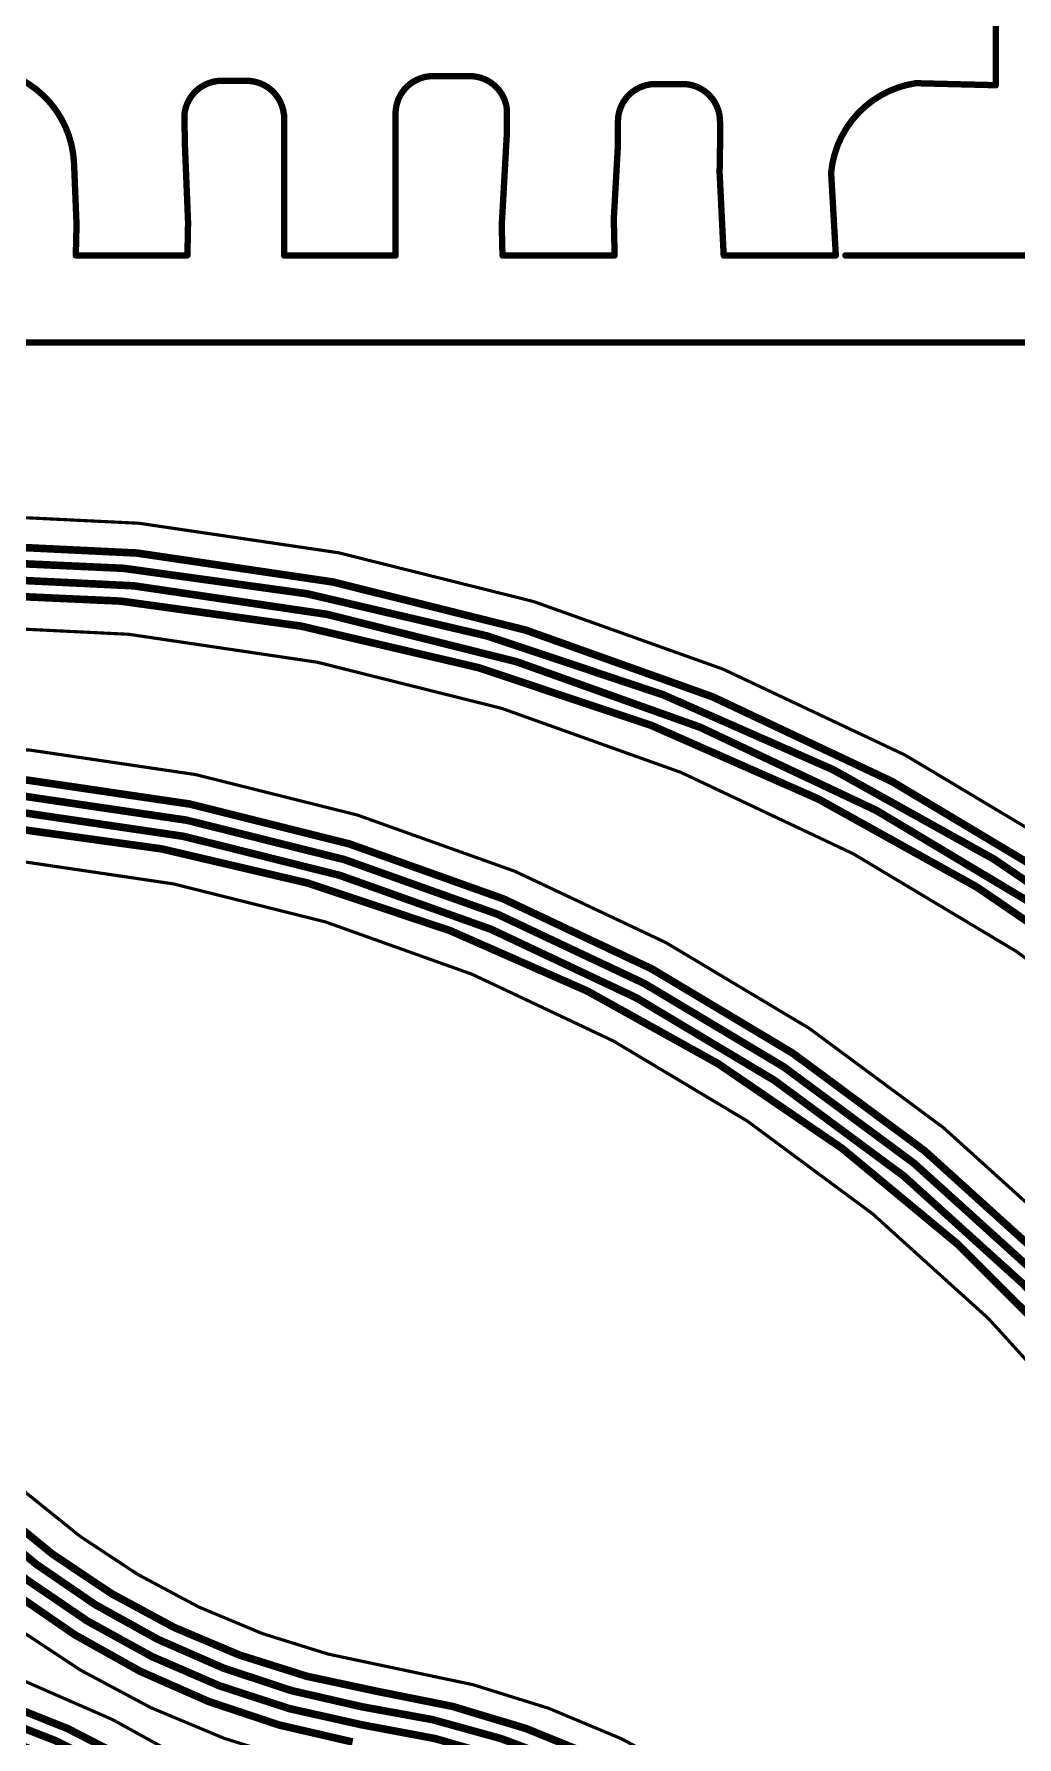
# Model space of a CAD drawing. Header units: inches. Extents: x -3.9 to 9.5, y -7 to 2.6.
# Drawn here: x 1.327 to 2.878, y -2.201 to 0.487 of the extents above; entities that cross this region are included whole.
import ezdxf

# ---------------------------------------------------------------- set-up
doc = ezdxf.new("R2010")
doc.units = ezdxf.units.IN
doc.header["$MEASUREMENT"] = 0
for name, color, linetype in [('Board Outline', 216, 'Continuous'), ('Bottom Layer', 5, 'Continuous'), ('Dimension', 6, 'Continuous'), ('Fabrication', 76, 'Continuous')]:
    doc.layers.add(name, color=color, linetype=linetype)

msp = doc.modelspace()

# ---------------------------------------------------------------- linework, layer by layer
at = {"layer": 'Board Outline'}
for points in [[(1.1756335, -0.2698042, 0.005, 0.005, -0.4137830578576681), (4.4171563, -3.5047678, 0.005, 0.005, 0)], [(1.1768424, -0.4457883, 0.005, 0.005, -0.4136722232397825), (4.2411723, -3.5050754, 0.005, 0.005, 0)], [(1.0575817, -0.6304355, 0.005, 0.005, -0.4137590145945721), (3.7473344, -3.3148612, 0.005, 0.005, 0)], [(1.0576195, -0.8064198, 0.005, 0.005, -0.4137590145945721), (3.5713504, -3.3151722, 0.005, 0.005, 0)], [(1.8698657, -2.266359, 0.005, 0.005, -0.3675955104976865), (0.7481495, -0.9477908, 0.005, 0.005, 0)], [(1.8981403, -2.092661, 0.005, 0.005, -0.3675955104976865), (0.9241338, -0.9477242, 0.005, 0.005, 0)], [(1.337155, -2.1236445, 0.005, 0.005, -0.2584692511603573), (0.6019403, -1.246454, 0.005, 0.005, 0)], [(1.8981403, -2.0926611, 0.005, 0.005, -0.3672062661350266), (3.0107455, -3.3987033, 0.005, 0.005, 0)], [(1.337155, -2.1236445, 0.005, 0.005, -0.3101947370844533), (2.1979956, -3.3731446, 0.005, 0.005, 0)]]:
    msp.add_lwpolyline(points, format="xyseb", dxfattribs=at)
for points in [[(1.8968903, -2.092661, 0.0025, 0.0025, 1), (1.8993903, -2.092661, 0.0025, 0.0025, 1)], [(1.8968903, -2.0926611, 0.0025, 0.0025, 1), (1.8993903, -2.0926611, 0.0025, 0.0025, 1)], [(1.335905, -2.1236445, 0.0025, 0.0025, 1), (1.338405, -2.1236445, 0.0025, 0.0025, 1)], [(1.335905, -2.1236445, 0.0025, 0.0025, 1), (1.338405, -2.1236445, 0.0025, 0.0025, 1)]]:
    msp.add_lwpolyline(points, format="xyseb", close=True, dxfattribs=at)
at = {"layer": 'Bottom Layer'}
for points in [[(1.1767548, -0.3171134, 0.012, 0.012, -0.4142135623730951), (4.3699999, -3.5064711, 0.012, 0.012, 0)], [(1.1767548, -0.3431133, 0.012, 0.012, -0.4142135716234306), (4.3430503, -3.5051133, 0.012, 0.012, 0)], [(1.1767548, -0.3691133, 0.012, 0.012, -0.4142135530473893), (4.3174595, -3.5051133, 0.012, 0.012, 0)], [(1.1767548, -0.3951133, 0.012, 0.012, -0.41421357178314), (4.2918691, -3.5051133, 0.012, 0.012, 0)], [(1.0577548, -0.6781133, 0.012, 0.012, -0.4142135512752702), (3.6991407, -3.3151133, 0.012, 0.012, 0)], [(1.0577548, -0.7041133, 0.012, 0.012, -0.4142135504340151), (3.6735502, -3.3151132, 0.012, 0.012, 0)], [(1.0577634, -0.7301133, 0.012, 0.012, -0.4142125882663787), (3.6479596, -3.3151133, 0.012, 0.012, 0)], [(1.0577548, -0.7561132, 0.012, 0.012, -0.4142135623856228), (3.6223691, -3.3151133, 0.012, 0.012, 0)], [(1.8440439, -2.1816349, 0.012, 0.012, -0.3699431621700549), (0.8245893, -0.9444964, 0.012, 0.012, 0)], [(1.8443731, -2.1531726, 0.012, 0.012, -0.3671572005448522), (0.8508512, -0.9459577, 0.012, 0.012, 0)], [(1.8673263, -2.1285684, 0.012, 0.012, -0.371241805724684), (0.877837, -0.9452403, 0.012, 0.012, 0)], [(1.8299123, -2.2088266, 0.012, 0.012, -0.3677962490165181), (0.7983632, -0.9475324, 0.012, 0.012, 0)], [(1.8673261, -2.1285686, 0.012, 0.012, -0.3704353934882048), (2.9627115, -3.3997201, 0.012, 0.012, 0)], [(1.2658914, -2.1418493, 0.012, 0.012, -0.3163333603714807), (2.1499986, -3.3706112, 0.012, 0.012, 0)], [(1.8443738, -2.1531728, 0.012, 0.012, -0.181482916414052), (2.6234424, -2.5730017, 0.012, 0.012, 0)], [(1.2474451, -2.1623511, 0.012, 0.012, -0.3188267449438839), (2.12405, -3.3681556, 0.012, 0.012, 0)], [(1.8440437, -2.181635, 0.012, 0.012, -0.3734021899291597), (2.9115308, -3.4035322, 0.012, 0.012, 0)], [(1.2435054, -2.1889669, 0.012, 0.012, -0.317468337597029), (2.0984596, -3.3701328, 0.012, 0.012, 0)]]:
    msp.add_lwpolyline(points, format="xyseb", dxfattribs=at)
for points in [[(1.8643261, -2.1285686, 0.006, 0.006, 1), (1.8703261, -2.1285686, 0.006, 0.006, 1)], [(1.8643263, -2.1285684, 0.006, 0.006, 1), (1.8703263, -2.1285684, 0.006, 0.006, 1)], [(1.8413731, -2.1531726, 0.006, 0.006, 1), (1.8473731, -2.1531726, 0.006, 0.006, 1)], [(1.8413738, -2.1531728, 0.006, 0.006, 1), (1.8473738, -2.1531728, 0.006, 0.006, 1)], [(1.8410437, -2.181635, 0.006, 0.006, 1), (1.8470437, -2.181635, 0.006, 0.006, 1)], [(1.8410439, -2.1816349, 0.006, 0.006, 1), (1.8470439, -2.1816349, 0.006, 0.006, 1)]]:
    msp.add_lwpolyline(points, format="xyseb", close=True, dxfattribs=at)
at = {"layer": 'Dimension'}
msp.add_lwpolyline([(0.6622205, -5e-07, 0.01, 0.01, 0), (5.8, -5e-07, 0.01, 0.01, 0)], format="xyseb", dxfattribs=at)
at = {"layer": 'Fabrication'}
for points in [[(2.8447548, 0.4061163, 0.01, 0.01, 0), (2.8447548, 0.5823069, 0.01, 0.01, 0)], [(1.2319577, 0.4334697, 0.01, 0.01, -0.4041484180288247), (1.3903022, 0.282417, 0.01, 0.01, 0)], [(1.5645924, 0.3610278, 0.01, 0.01, -0.3796200265151697), (1.6232261, 0.4130405, 0.01, 0.01, 0)], [(1.6232261, 0.4130405, 0.01, 0.01, 0), (1.6626347, 0.4130405, 0.01, 0.01, 0)], [(1.6626347, 0.4130405, 0.01, 0.01, -0.3796200265151696), (1.7212684, 0.3610278, 0.01, 0.01, 0)], [(1.8980955, 0.3684289, 0.01, 0.01, -0.3796200265151697), (1.9567292, 0.4204416, 0.01, 0.01, 0)], [(1.9567292, 0.4204416, 0.01, 0.01, 0), (2.0146852, 0.4204416, 0.01, 0.01, 0)], [(2.0146852, 0.4204416, 0.01, 0.01, -0.3796200265151696), (2.0733189, 0.3684289, 0.01, 0.01, 0)], [(2.2485647, 0.3488929, 0.01, 0.01, -0.4142135623730951), (2.3076198, 0.407948, 0.01, 0.01, 0)], [(2.3076198, 0.4079481, 0.01, 0.01, 0), (2.3505614, 0.4079481, 0.01, 0.01, 0)], [(2.3505614, 0.407948, 0.01, 0.01, -0.4142135623730951), (2.4096165, 0.3488929, 0.01, 0.01, 0)], [(2.5849804, 0.2679597, 0.01, 0.01, -0.3454005329415482), (2.7184662, 0.4092642, 0.01, 0.01, 0)], [(2.7184662, 0.4092642, 0.01, 0.01, 0), (2.8447548, 0.4061163, 0.01, 0.01, 0)], [(1.5645924, 0.3610278, 0.01, 0.01, 0), (1.5650045, 0.3174074, 0.01, 0.01, 0)], [(1.7212684, 0.3610278, 0.01, 0.01, 0), (1.721688, 0.359453, 0.01, 0.01, 0)], [(1.721688, 0.3544541, 0.01, 0.01, 0), (1.721688, 0.359453, 0.01, 0.01, 0)], [(1.721688, 0.3544541, 0.01, 0.01, 0), (1.7216898, 0.3539854, 0.01, 0.01, 0)], [(1.7216898, 0.3384547, 0.01, 0.01, 0), (1.7216898, 0.3539854, 0.01, 0.01, 0)], [(1.8976741, 0.364492, 0.01, 0.01, 0), (1.8980955, 0.368429, 0.01, 0.01, 0)], [(1.8976741, 0.3248085, 0.01, 0.01, 0), (1.8976741, 0.364492, 0.01, 0.01, 0)], [(2.0729911, 0.3248085, 0.01, 0.01, 0), (2.0733189, 0.368429, 0.01, 0.01, 0)], [(2.2485647, 0.3125393, 0.01, 0.01, 0), (2.2485647, 0.3488929, 0.01, 0.01, 0)], [(2.4096165, 0.3052725, 0.01, 0.01, 0), (2.4096165, 0.3488929, 0.01, 0.01, 0)], [(1.7216898, 0.3384547, 0.01, 0.01, 0), (1.7217064, 0.1374493, 0.01, 0.01, 0)], [(1.8976741, 0.3248085, 0.01, 0.01, 0), (1.8976752, 0.3248085, 0.01, 0.01, 0)], [(1.8976741, 0.3248085, 0.01, 0.01, 0), (1.8976906, 0.1374493, 0.01, 0.01, 0)], [(2.0651964, 0.1849121, 0.01, 0.01, 0), (2.0729911, 0.3248085, 0.01, 0.01, 0)], [(1.5650045, 0.3174074, 0.01, 0.01, 0), (1.5702141, 0.1898135, 0.01, 0.01, 0)], [(2.2421914, 0.1981538, 0.01, 0.01, 0), (2.2485647, 0.3125393, 0.01, 0.01, 0)], [(2.4089865, 0.2678932, 0.01, 0.01, 0), (2.409514, 0.3052725, 0.01, 0.01, 0)], [(2.409514, 0.3052725, 0.01, 0.01, 0), (2.4096165, 0.3052725, 0.01, 0.01, 0)], [(1.3903022, 0.282417, 0.01, 0.01, 0), (1.3942244, 0.1863557, 0.01, 0.01, 0)], [(2.4089865, 0.2678932, 0.01, 0.01, 0), (2.415427, 0.1374493, 0.01, 0.01, 0)], [(2.5849804, 0.2679597, 0.01, 0.01, 0), (2.5923924, 0.1374493, 0.01, 0.01, 0)], [(1.3930649, 0.1374493, 0.01, 0.01, 0), (1.3942244, 0.1863557, 0.01, 0.01, 0)], [(1.5692018, 0.1374493, 0.01, 0.01, 0), (1.5702122, 0.188068, 0.01, 0.01, 0)], [(1.5702122, 0.188068, 0.01, 0.01, 0), (1.5702141, 0.1898135, 0.01, 0.01, 0)], [(2.0651964, 0.1849121, 0.01, 0.01, 0), (2.0652237, 0.1819103, 0.01, 0.01, 0)], [(2.0651964, 0.1849121, 0.01, 0.01, 0), (2.066357, 0.1374493, 0.01, 0.01, 0)], [(2.2421615, 0.1897259, 0.01, 0.01, 0), (2.2421914, 0.1981538, 0.01, 0.01, 0)], [(2.2421615, 0.1897259, 0.01, 0.01, 0), (2.2433114, 0.1374493, 0.01, 0.01, 0)], [(1.3930649, 0.1374493, 0.01, 0.01, 0), (1.5692018, 0.1374493, 0.01, 0.01, 0)], [(1.7217064, 0.1374493, 0.01, 0.01, 0), (1.8976906, 0.1374493, 0.01, 0.01, 0)], [(2.066357, 0.1374493, 0.01, 0.01, 0), (2.2433114, 0.1374493, 0.01, 0.01, 0)], [(2.415427, 0.1374493, 0.01, 0.01, 0), (2.5923924, 0.1374493, 0.01, 0.01, 0)], [(2.6073924, 0.1374493, 0.01, 0.01, 0), (3.3617548, 0.1374493, 0.01, 0.01, 0)]]:
    msp.add_lwpolyline(points, format="xyseb", dxfattribs=at)
for points in [[(1.6207261, 0.4130405, 0.005, 0.005, 1), (1.6257261, 0.4130405, 0.005, 0.005, 1)], [(1.6207261, 0.4130405, 0.005, 0.005, 1), (1.6257261, 0.4130405, 0.005, 0.005, 1)], [(1.6601347, 0.4130405, 0.005, 0.005, 1), (1.6651347, 0.4130405, 0.005, 0.005, 1)], [(1.6601347, 0.4130405, 0.005, 0.005, 1), (1.6651347, 0.4130405, 0.005, 0.005, 1)], [(1.9542292, 0.4204416, 0.005, 0.005, 1), (1.9592292, 0.4204416, 0.005, 0.005, 1)], [(1.9542292, 0.4204416, 0.005, 0.005, 1), (1.9592292, 0.4204416, 0.005, 0.005, 1)], [(2.0121852, 0.4204416, 0.005, 0.005, 1), (2.0171852, 0.4204416, 0.005, 0.005, 1)], [(2.0121852, 0.4204416, 0.005, 0.005, 1), (2.0171852, 0.4204416, 0.005, 0.005, 1)], [(2.3051198, 0.4079481, 0.005, 0.005, 1), (2.3101198, 0.4079481, 0.005, 0.005, 1)], [(2.3051198, 0.407948, 0.005, 0.005, 1), (2.3101198, 0.407948, 0.005, 0.005, 1)], [(2.3480614, 0.4079481, 0.005, 0.005, 1), (2.3530614, 0.4079481, 0.005, 0.005, 1)], [(2.3480614, 0.407948, 0.005, 0.005, 1), (2.3530614, 0.407948, 0.005, 0.005, 1)], [(2.7159662, 0.4092642, 0.005, 0.005, 1), (2.7209662, 0.4092642, 0.005, 0.005, 1)], [(2.7159662, 0.4092642, 0.005, 0.005, 1), (2.7209662, 0.4092642, 0.005, 0.005, 1)], [(2.8422548, 0.4061163, 0.005, 0.005, 1), (2.8472548, 0.4061163, 0.005, 0.005, 1)], [(2.8422548, 0.4061163, 0.005, 0.005, 1), (2.8472548, 0.4061163, 0.005, 0.005, 1)], [(1.5620924, 0.3610278, 0.005, 0.005, 1), (1.5670924, 0.3610278, 0.005, 0.005, 1)], [(1.5620924, 0.3610278, 0.005, 0.005, 1), (1.5670924, 0.3610278, 0.005, 0.005, 1)], [(1.7187684, 0.3610278, 0.005, 0.005, 1), (1.7237684, 0.3610278, 0.005, 0.005, 1)], [(1.7187684, 0.3610278, 0.005, 0.005, 1), (1.7237684, 0.3610278, 0.005, 0.005, 1)], [(1.719188, 0.359453, 0.005, 0.005, 1), (1.724188, 0.359453, 0.005, 0.005, 1)], [(1.719188, 0.359453, 0.005, 0.005, 1), (1.724188, 0.359453, 0.005, 0.005, 1)], [(1.719188, 0.3544541, 0.005, 0.005, 1), (1.724188, 0.3544541, 0.005, 0.005, 1)], [(1.719188, 0.3544541, 0.005, 0.005, 1), (1.724188, 0.3544541, 0.005, 0.005, 1)], [(1.7191898, 0.3539854, 0.005, 0.005, 1), (1.7241898, 0.3539854, 0.005, 0.005, 1)], [(1.7191898, 0.3539854, 0.005, 0.005, 1), (1.7241898, 0.3539854, 0.005, 0.005, 1)], [(1.8951741, 0.364492, 0.005, 0.005, 1), (1.9001741, 0.364492, 0.005, 0.005, 1)], [(1.8951741, 0.364492, 0.005, 0.005, 1), (1.9001741, 0.364492, 0.005, 0.005, 1)], [(1.8955955, 0.368429, 0.005, 0.005, 1), (1.9005955, 0.368429, 0.005, 0.005, 1)], [(1.8955955, 0.3684289, 0.005, 0.005, 1), (1.9005955, 0.3684289, 0.005, 0.005, 1)], [(2.0708189, 0.368429, 0.005, 0.005, 1), (2.0758189, 0.368429, 0.005, 0.005, 1)], [(2.0708189, 0.3684289, 0.005, 0.005, 1), (2.0758189, 0.3684289, 0.005, 0.005, 1)], [(2.2460647, 0.3488929, 0.005, 0.005, 1), (2.2510647, 0.3488929, 0.005, 0.005, 1)], [(2.2460647, 0.3488929, 0.005, 0.005, 1), (2.2510647, 0.3488929, 0.005, 0.005, 1)], [(2.4071165, 0.3488929, 0.005, 0.005, 1), (2.4121165, 0.3488929, 0.005, 0.005, 1)], [(2.4071165, 0.3488929, 0.005, 0.005, 1), (2.4121165, 0.3488929, 0.005, 0.005, 1)], [(1.7191898, 0.3384547, 0.005, 0.005, 1), (1.7241898, 0.3384547, 0.005, 0.005, 1)], [(1.7191898, 0.3384547, 0.005, 0.005, 1), (1.7241898, 0.3384547, 0.005, 0.005, 1)], [(1.8951741, 0.3248085, 0.005, 0.005, 1), (1.9001741, 0.3248085, 0.005, 0.005, 1)], [(1.8951741, 0.3248085, 0.005, 0.005, 1), (1.9001741, 0.3248085, 0.005, 0.005, 1)], [(1.8951741, 0.3248085, 0.005, 0.005, 1), (1.9001741, 0.3248085, 0.005, 0.005, 1)], [(1.8951752, 0.3248085, 0.005, 0.005, 1), (1.9001752, 0.3248085, 0.005, 0.005, 1)], [(2.0704911, 0.3248085, 0.005, 0.005, 1), (2.0754911, 0.3248085, 0.005, 0.005, 1)], [(2.0704911, 0.3248085, 0.005, 0.005, 1), (2.0754911, 0.3248085, 0.005, 0.005, 1)], [(1.5625045, 0.3174074, 0.005, 0.005, 1), (1.5675045, 0.3174074, 0.005, 0.005, 1)], [(1.5625045, 0.3174074, 0.005, 0.005, 1), (1.5675045, 0.3174074, 0.005, 0.005, 1)], [(2.2460647, 0.3125393, 0.005, 0.005, 1), (2.2510647, 0.3125393, 0.005, 0.005, 1)], [(2.2460647, 0.3125393, 0.005, 0.005, 1), (2.2510647, 0.3125393, 0.005, 0.005, 1)], [(2.407014, 0.3052725, 0.005, 0.005, 1), (2.412014, 0.3052725, 0.005, 0.005, 1)], [(2.407014, 0.3052725, 0.005, 0.005, 1), (2.412014, 0.3052725, 0.005, 0.005, 1)], [(2.4071165, 0.3052725, 0.005, 0.005, 1), (2.4121165, 0.3052725, 0.005, 0.005, 1)], [(2.4071165, 0.3052725, 0.005, 0.005, 1), (2.4121165, 0.3052725, 0.005, 0.005, 1)], [(1.3878022, 0.282417, 0.005, 0.005, 1), (1.3928022, 0.282417, 0.005, 0.005, 1)], [(1.3878022, 0.282417, 0.005, 0.005, 1), (1.3928022, 0.282417, 0.005, 0.005, 1)], [(2.4064865, 0.2678932, 0.005, 0.005, 1), (2.4114865, 0.2678932, 0.005, 0.005, 1)], [(2.4064865, 0.2678932, 0.005, 0.005, 1), (2.4114865, 0.2678932, 0.005, 0.005, 1)], [(2.5824804, 0.2679597, 0.005, 0.005, 1), (2.5874804, 0.2679597, 0.005, 0.005, 1)], [(2.5824804, 0.2679597, 0.005, 0.005, 1), (2.5874804, 0.2679597, 0.005, 0.005, 1)], [(1.3917244, 0.1863557, 0.005, 0.005, 1), (1.3967244, 0.1863557, 0.005, 0.005, 1)], [(1.3917244, 0.1863557, 0.005, 0.005, 1), (1.3967244, 0.1863557, 0.005, 0.005, 1)], [(1.5677122, 0.188068, 0.005, 0.005, 1), (1.5727122, 0.188068, 0.005, 0.005, 1)], [(1.5677122, 0.188068, 0.005, 0.005, 1), (1.5727122, 0.188068, 0.005, 0.005, 1)], [(1.5677141, 0.1898135, 0.005, 0.005, 1), (1.5727141, 0.1898135, 0.005, 0.005, 1)], [(1.5677141, 0.1898135, 0.005, 0.005, 1), (1.5727141, 0.1898135, 0.005, 0.005, 1)], [(2.0626964, 0.1849121, 0.005, 0.005, 1), (2.0676964, 0.1849121, 0.005, 0.005, 1)], [(2.0626964, 0.1849121, 0.005, 0.005, 1), (2.0676964, 0.1849121, 0.005, 0.005, 1)], [(2.0626964, 0.1849121, 0.005, 0.005, 1), (2.0676964, 0.1849121, 0.005, 0.005, 1)], [(2.2396615, 0.1897259, 0.005, 0.005, 1), (2.2446615, 0.1897259, 0.005, 0.005, 1)], [(2.2396615, 0.1897259, 0.005, 0.005, 1), (2.2446615, 0.1897259, 0.005, 0.005, 1)], [(2.2396914, 0.1981538, 0.005, 0.005, 1), (2.2446914, 0.1981538, 0.005, 0.005, 1)], [(2.2396914, 0.1981538, 0.005, 0.005, 1), (2.2446914, 0.1981538, 0.005, 0.005, 1)], [(2.0627237, 0.1819103, 0.005, 0.005, 1), (2.0677237, 0.1819103, 0.005, 0.005, 1)], [(1.3905649, 0.1374493, 0.005, 0.005, 1), (1.3955649, 0.1374493, 0.005, 0.005, 1)], [(1.3905649, 0.1374493, 0.005, 0.005, 1), (1.3955649, 0.1374493, 0.005, 0.005, 1)], [(1.5667018, 0.1374493, 0.005, 0.005, 1), (1.5717018, 0.1374493, 0.005, 0.005, 1)], [(1.5667018, 0.1374493, 0.005, 0.005, 1), (1.5717018, 0.1374493, 0.005, 0.005, 1)], [(1.7192064, 0.1374493, 0.005, 0.005, 1), (1.7242064, 0.1374493, 0.005, 0.005, 1)], [(1.7192064, 0.1374493, 0.005, 0.005, 1), (1.7242064, 0.1374493, 0.005, 0.005, 1)], [(1.8951906, 0.1374493, 0.005, 0.005, 1), (1.9001906, 0.1374493, 0.005, 0.005, 1)], [(1.8951906, 0.1374493, 0.005, 0.005, 1), (1.9001906, 0.1374493, 0.005, 0.005, 1)], [(2.063857, 0.1374493, 0.005, 0.005, 1), (2.068857, 0.1374493, 0.005, 0.005, 1)], [(2.063857, 0.1374493, 0.005, 0.005, 1), (2.068857, 0.1374493, 0.005, 0.005, 1)], [(2.2408114, 0.1374493, 0.005, 0.005, 1), (2.2458114, 0.1374493, 0.005, 0.005, 1)], [(2.2408114, 0.1374493, 0.005, 0.005, 1), (2.2458114, 0.1374493, 0.005, 0.005, 1)], [(2.412927, 0.1374493, 0.005, 0.005, 1), (2.417927, 0.1374493, 0.005, 0.005, 1)], [(2.412927, 0.1374493, 0.005, 0.005, 1), (2.417927, 0.1374493, 0.005, 0.005, 1)], [(2.5898924, 0.1374493, 0.005, 0.005, 1), (2.5948924, 0.1374493, 0.005, 0.005, 1)], [(2.5898924, 0.1374493, 0.005, 0.005, 1), (2.5948924, 0.1374493, 0.005, 0.005, 1)], [(2.6048924, 0.1374493, 0.005, 0.005, 1), (2.6098924, 0.1374493, 0.005, 0.005, 1)]]:
    msp.add_lwpolyline(points, format="xyseb", close=True, dxfattribs=at)

doc.saveas('drawing.dxf')
